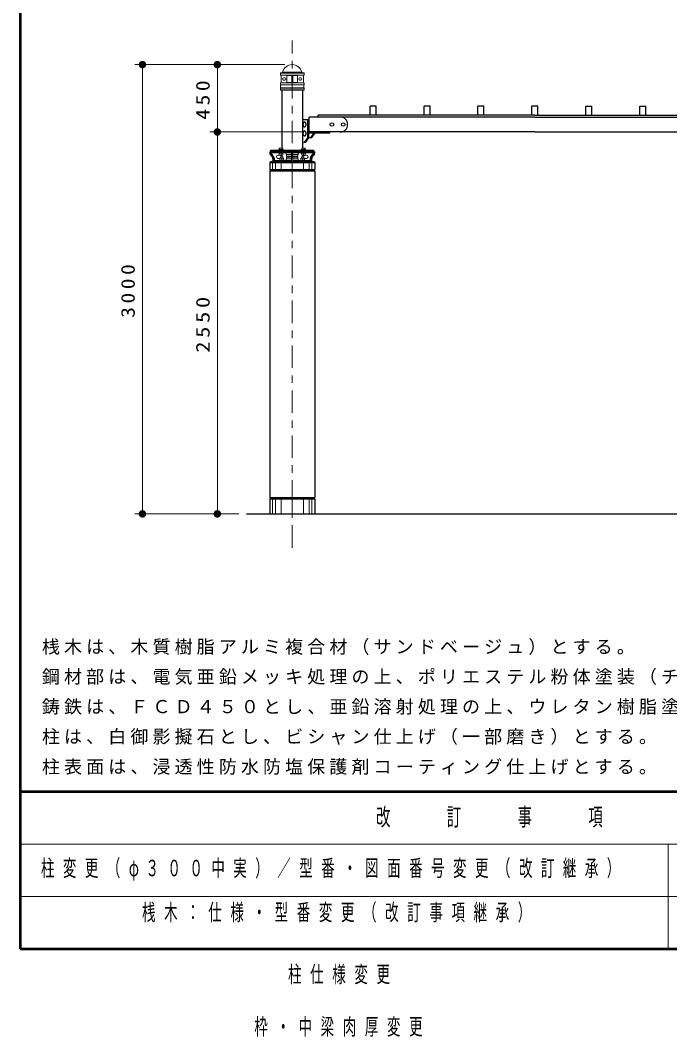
# Model space of a CAD drawing. Units: millimetres on the paper, scale 1:50. Extents: x -365 to 10, y -38 to 257.
# Drawn here: x -365 to -278.3, y -11.7 to 124 of the extents above; entities that cross this region are included whole.
import ezdxf

# ---------------------------------------------------------------- set-up
doc = ezdxf.new("R2010")
doc.units = ezdxf.units.MM
doc.linetypes.add('USER2', pattern=[6, 3, -1, 1, -1])
doc.layers.add('LY_1', color=7, linetype='Continuous', lineweight=13)
doc.layers.add('LY_2', color=7, linetype='Continuous', lineweight=13)
doc.styles.add('ＭＳ ゴシック', font='')
doc.styles.get('ＭＳ ゴシック').set_extended_font_data('MS Gothic')

# ---------------------------------------------------------------- blocks, each defined once
blk = doc.blocks.new('filled_dot')
at = {"color": 0, "linetype": 'Continuous', "lineweight": -2, "const_width": 1.25}
blk.add_lwpolyline([(-0.625, 0, 1), (0.625, 0, 1)], format="xyb", close=True, dxfattribs=at)

msp = doc.modelspace()

# ---------------------------------------------------------------- linework, layer by layer
at = {"layer": 'LY_1', "linetype": 'USER2'}
msp.add_line((-328.691, 53.582), (-328.691, 121.321), dxfattribs=at)
at = {"layer": 'LY_1'}
for p, q in [((-329.691, 118.097), (-349.691, 118.097)), ((-348.691, 58.097), (-348.691, 118.097)), ((-338.691, 109.097), (-338.691, 118.097)), ((-330.271, 116.959), (-330.251, 116.979)), ((-330.271, 116.959), (-327.111, 116.959)), ((-330.271, 116.959), (-330.271, 116.699)), ((-330.251, 116.979), (-327.131, 116.979)), ((-330.089, 116.979), (-329.971, 117.097)), ((-329.971, 117.097), (-327.411, 117.097)), ((-327.293, 116.979), (-327.411, 117.097)), ((-327.131, 116.979), (-327.111, 116.959)), ((-327.111, 116.959), (-327.111, 116.699)), ((-330.271, 116.699), (-330.251, 116.679)), ((-330.271, 116.699), (-327.111, 116.699)), ((-330.231, 115.679), (-330.271, 115.639)), ((-330.271, 115.639), (-330.271, 115.399)), ((-330.271, 115.639), (-327.111, 115.639)), ((-330.271, 115.399), (-330.251, 115.379)), ((-330.271, 115.399), (-327.111, 115.399)), ((-330.251, 116.679), (-327.131, 116.679)), ((-330.251, 116.679), (-329.429, 116.643)), ((-330.251, 115.379), (-330.251, 114.979)), ((-330.251, 115.379), (-327.131, 115.379)), ((-330.231, 115.679), (-329.429, 115.714)), ((-330.231, 115.679), (-327.151, 115.679)), ((-330.191, 116.674), (-330.191, 115.683)), ((-329.841, 116.329), (-329.701, 116.329)), ((-329.841, 116.029), (-329.701, 116.029)), ((-329.391, 116.641), (-328.761, 116.641)), ((-329.391, 116.603), (-329.391, 115.753)), ((-329.391, 115.715), (-328.761, 115.715)), ((-328.761, 116.639), (-328.761, 115.719)), ((-327.991, 116.641), (-328.621, 116.641)), ((-328.621, 116.639), (-328.621, 115.719)), ((-327.991, 115.715), (-328.621, 115.715)), ((-327.991, 116.603), (-327.991, 115.753)), ((-327.131, 116.679), (-327.953, 116.643)), ((-327.151, 115.679), (-327.953, 115.714)), ((-327.541, 116.329), (-327.681, 116.329)), ((-327.541, 116.029), (-327.681, 116.029)), ((-327.191, 116.674), (-327.191, 115.683)), ((-327.151, 115.679), (-327.111, 115.639)), ((-327.131, 116.679), (-327.111, 116.699)), ((-327.111, 115.399), (-327.131, 115.379)), ((-327.131, 115.379), (-327.131, 114.979)), ((-327.111, 115.639), (-327.111, 115.399)), ((-330.251, 114.979), (-330.271, 114.959)), ((-330.271, 114.959), (-330.271, 114.719)), ((-330.271, 114.959), (-327.111, 114.959)), ((-330.271, 114.719), (-330.231, 114.679)), ((-330.271, 114.719), (-327.111, 114.719)), ((-330.251, 114.979), (-327.131, 114.979)), ((-330.231, 114.679), (-327.151, 114.679)), ((-327.111, 114.719), (-327.151, 114.679)), ((-327.131, 114.979), (-327.111, 114.959)), ((-327.111, 114.959), (-327.111, 114.719)), ((-327.211, 109.097), (-339.691, 109.097)), ((-338.691, 58.097), (-338.691, 109.097)), ((-325.791, 106.677), (-331.591, 106.677)), ((-331.591, 106.677), (-331.591, 106.496)), ((-331.591, 106.316), (-328.781, 106.316)), ((-330.591, 106.016), (-330.431, 106.016)), ((-330.491, 106.741), (-330.491, 106.677)), ((-329.891, 106.741), (-330.491, 106.741)), ((-330.491, 106.252), (-330.491, 106.316)), ((-330.491, 106.252), (-329.891, 106.252)), ((-329.951, 106.941), (-330.431, 106.941)), ((-330.431, 106.941), (-330.431, 106.741)), ((-330.431, 105.992), (-330.431, 106.252)), ((-330.431, 105.992), (-329.951, 105.992)), ((-330.351, 105.94), (-330.351, 105.992)), ((-330.351, 105.94), (-330.031, 105.94)), ((-330.191, 105.992), (-330.191, 106.252)), ((-330.031, 105.94), (-330.031, 105.992)), ((-329.951, 106.941), (-329.951, 106.741)), ((-329.951, 105.992), (-329.951, 106.252)), ((-329.891, 106.741), (-329.891, 106.677)), ((-329.891, 106.252), (-329.891, 106.316)), ((-329.491, 106.216), (-329.491, 106.096)), ((-329.451, 106.076), (-329.491, 106.096)), ((-329.451, 106.076), (-329.451, 105.896)), ((-328.781, 106.076), (-329.451, 106.076)), ((-329.411, 105.876), (-329.451, 105.896)), ((-329.411, 105.876), (-329.411, 105.716)), ((-328.781, 105.876), (-329.411, 105.876)), ((-328.781, 106.316), (-328.781, 105.276)), ((-328.641, 105.876), (-328.741, 105.876)), ((-325.791, 106.316), (-328.601, 106.316)), ((-328.601, 106.316), (-328.601, 105.276)), ((-328.601, 106.076), (-327.931, 106.076)), ((-328.601, 105.876), (-327.971, 105.876)), ((-327.971, 105.876), (-327.931, 105.896)), ((-327.971, 105.876), (-327.971, 105.716)), ((-327.931, 106.076), (-327.891, 106.096)), ((-327.931, 106.076), (-327.931, 105.896)), ((-327.891, 106.216), (-327.891, 106.096)), ((-327.491, 106.741), (-327.491, 106.677)), ((-326.891, 106.741), (-327.491, 106.741)), ((-327.491, 106.252), (-327.491, 106.316)), ((-326.891, 106.252), (-327.491, 106.252)), ((-327.431, 106.941), (-327.431, 106.741)), ((-326.951, 106.941), (-327.431, 106.941)), ((-327.431, 105.992), (-327.431, 106.252)), ((-326.951, 105.992), (-327.431, 105.992)), ((-327.351, 105.94), (-327.351, 105.992)), ((-327.031, 105.94), (-327.351, 105.94)), ((-327.191, 105.992), (-327.191, 106.252)), ((-327.031, 105.94), (-327.031, 105.992)), ((-326.951, 106.941), (-326.951, 106.741)), ((-326.951, 105.992), (-326.951, 106.252)), ((-326.791, 106.016), (-326.951, 106.016)), ((-326.891, 106.741), (-326.891, 106.677)), ((-326.891, 106.252), (-326.891, 106.316)), ((-325.791, 106.677), (-325.791, 106.496)), ((-331.316, 104.997), (-331.316, 104.096)), ((-331.191, 105.276), (-328.781, 105.276)), ((-330.941, 104.997), (-330.941, 104.096)), ((-330.591, 105.576), (-330.331, 105.576)), ((-330.391, 105.34), (-330.391, 105.276)), ((-330.391, 105.34), (-329.791, 105.34)), ((-330.331, 105.6), (-330.331, 105.34)), ((-330.331, 105.6), (-329.851, 105.6)), ((-330.251, 105.796), (-330.251, 105.6)), ((-329.931, 105.796), (-330.251, 105.796)), ((-330.191, 104.997), (-330.191, 104.096)), ((-330.091, 105.6), (-330.091, 105.34)), ((-329.931, 105.796), (-329.931, 105.6)), ((-329.851, 105.6), (-329.851, 105.34)), ((-329.791, 105.34), (-329.791, 105.276)), ((-329.491, 105.496), (-329.451, 105.516)), ((-329.491, 105.496), (-329.491, 105.376)), ((-329.451, 105.696), (-329.411, 105.716)), ((-329.451, 105.696), (-329.451, 105.516)), ((-328.781, 105.516), (-329.451, 105.516)), ((-328.781, 105.716), (-329.411, 105.716)), ((-328.691, 104.997), (-328.691, 104.096)), ((-328.601, 105.716), (-327.971, 105.716)), ((-328.601, 105.516), (-327.931, 105.516)), ((-326.191, 105.276), (-328.601, 105.276)), ((-327.931, 105.696), (-327.971, 105.716)), ((-327.931, 105.696), (-327.931, 105.516)), ((-327.891, 105.496), (-327.931, 105.516)), ((-327.891, 105.496), (-327.891, 105.376)), ((-327.591, 105.34), (-326.991, 105.34)), ((-327.591, 105.34), (-327.591, 105.276)), ((-327.531, 105.6), (-327.531, 105.34)), ((-327.051, 105.6), (-327.531, 105.6)), ((-327.131, 105.796), (-327.451, 105.796)), ((-327.451, 105.796), (-327.451, 105.6)), ((-327.291, 105.6), (-327.291, 105.34)), ((-327.191, 104.997), (-327.191, 104.096)), ((-327.131, 105.796), (-327.131, 105.6)), ((-327.051, 105.6), (-327.051, 105.34)), ((-326.791, 105.576), (-327.051, 105.576)), ((-326.991, 105.34), (-326.991, 105.276)), ((-326.441, 104.997), (-326.441, 104.096)), ((-326.066, 104.997), (-326.066, 104.096)), ((-331.316, 60.097), (-331.316, 58.097)), ((-330.941, 60.097), (-330.941, 58.097)), ((-330.191, 60.097), (-330.191, 58.097)), ((-328.691, 60.097), (-328.691, 58.097)), ((-327.191, 60.097), (-327.191, 58.097)), ((-326.441, 60.097), (-326.441, 58.097)), ((-326.066, 60.097), (-326.066, 58.097)), ((-335.804, 58.097), (-349.691, 58.097))]:
    msp.add_line(p, q, dxfattribs=at)
at = {"layer": 'LY_1', "lineweight": 25}
for p, q in [((-330.089, 114.679), (-330.089, 106.941)), ((-327.293, 106.941), (-327.293, 114.679)), ((-296.291, 111.097), (-322.191, 111.097)), ((-296.291, 111.097), (-270.291, 111.097)), ((-296.291, 109.097), (-322.291, 109.097)), ((-296.291, 109.097), (-270.291, 109.097)), ((-334.804, 58.097), (-125.247, 58.097))]:
    msp.add_line(p, q, dxfattribs=at)
at = {"layer": 'LY_1', "color": 40, "lineweight": 25}
for p, q in [((-296.291, 111.357), (-325.231, 111.357)), ((-325.231, 111.097), (-325.231, 111.357)), ((-317.491, 112.557), (-318.291, 112.557)), ((-318.291, 111.357), (-318.291, 112.557)), ((-317.491, 111.357), (-317.491, 112.557)), ((-310.291, 112.557), (-311.091, 112.557)), ((-311.091, 111.357), (-311.091, 112.557)), ((-310.291, 111.357), (-310.291, 112.557)), ((-303.091, 112.557), (-303.891, 112.557)), ((-303.891, 111.357), (-303.891, 112.557)), ((-303.091, 111.357), (-303.091, 112.557)), ((-295.891, 112.557), (-296.691, 112.557)), ((-296.691, 111.357), (-296.691, 112.557)), ((-296.291, 111.357), (-267.351, 111.357)), ((-295.891, 111.357), (-295.891, 112.557)), ((-289.491, 112.557), (-288.691, 112.557)), ((-289.491, 111.357), (-289.491, 112.557)), ((-288.691, 111.357), (-288.691, 112.557)), ((-282.291, 112.557), (-281.491, 112.557)), ((-282.291, 111.357), (-282.291, 112.557)), ((-281.491, 111.357), (-281.491, 112.557))]:
    msp.add_line(p, q, dxfattribs=at)
at = {"layer": 'LY_1', "color": 4, "lineweight": 25}
for p, q in [((-326.411, 110.697), (-327.293, 110.697)), ((-326.623, 108.297), (-326.623, 110.697)), ((-326.496, 108.297), (-326.496, 110.697)), ((-326.411, 108.977), (-326.411, 111.097)), ((-322.291, 111.097), (-326.411, 111.097)), ((-322.291, 109.097), (-326.411, 109.097)), ((-326.411, 108.977), (-323.691, 108.977)), ((-326.228, 108.297), (-325.803, 108.897)), ((-326.1, 108.297), (-325.676, 108.897)), ((-325.803, 108.897), (-325.803, 108.977)), ((-325.676, 108.897), (-325.803, 108.897)), ((-325.676, 108.897), (-325.676, 108.977)), ((-323.691, 108.977), (-323.691, 109.097)), ((-327.048, 107.697), (-326.623, 108.297)), ((-326.92, 107.697), (-326.496, 108.297)), ((-326.1, 108.297), (-326.623, 108.297)), ((-331.606, 105.097), (-331.691, 104.997)), ((-325.691, 104.997), (-331.691, 104.997)), ((-331.691, 104.996), (-331.691, 104.096)), ((-325.777, 105.096), (-331.605, 105.096)), ((-325.776, 105.098), (-325.69, 104.998)), ((-325.691, 104.996), (-325.691, 104.096)), ((-331.691, 104.096), (-325.691, 104.096)), ((-331.691, 103.896), (-325.691, 103.896)), ((-331.691, 103.896), (-331.691, 60.297)), ((-331.605, 104.096), (-331.605, 103.896)), ((-325.776, 104.096), (-325.776, 103.896)), ((-325.691, 103.896), (-325.691, 60.297)), ((-331.691, 60.297), (-325.691, 60.297)), ((-331.691, 60.097), (-325.691, 60.097)), ((-331.691, 60.097), (-331.691, 58.097)), ((-331.605, 60.297), (-331.605, 60.097)), ((-325.776, 60.297), (-325.776, 60.097)), ((-325.691, 60.097), (-325.691, 58.097))]:
    msp.add_line(p, q, dxfattribs=at)
at = {"layer": 'LY_1', "color": 4}
msp.add_line((-326.92, 107.697), (-327.293, 107.697), dxfattribs=at)
at = {"layer": 'LY_1', "color": 140, "lineweight": 50}
for p, q in [((-331.591, 106.496), (-325.791, 106.496)), ((-331.591, 106.496), (-331.591, 106.213)), ((-325.791, 106.496), (-325.791, 106.213)), ((-331.191, 105.556), (-331.191, 105.096)), ((-331.191, 105.096), (-326.191, 105.096)), ((-326.191, 105.556), (-326.191, 105.096))]:
    msp.add_line(p, q, dxfattribs=at)
at = {"layer": 'LY_1', "color": 4, "lineweight": 25}
for points in [[(-327.048, 110.397), (-327.066, 110.395), (-327.084, 110.392), (-327.102, 110.386), (-327.12, 110.378), (-327.137, 110.368), (-327.154, 110.356), (-327.169, 110.342), (-327.184, 110.326), (-327.198, 110.309), (-327.21, 110.289), (-327.221, 110.269), (-327.231, 110.247), (-327.24, 110.223), (-327.247, 110.199), (-327.252, 110.174), (-327.256, 110.149), (-327.259, 110.123), (-327.26, 110.097), (-327.259, 110.07), (-327.256, 110.044), (-327.252, 110.019), (-327.247, 109.994), (-327.24, 109.97), (-327.231, 109.947), (-327.221, 109.924), (-327.21, 109.904), (-327.198, 109.884), (-327.184, 109.867), (-327.169, 109.851), (-327.154, 109.837), (-327.137, 109.825), (-327.12, 109.815), (-327.102, 109.807), (-327.084, 109.801), (-327.066, 109.798), (-327.048, 109.797), (-327.029, 109.798), (-327.011, 109.801), (-326.993, 109.807), (-326.975, 109.815), (-326.958, 109.825), (-326.941, 109.837), (-326.926, 109.851), (-326.911, 109.867), (-326.898, 109.884), (-326.885, 109.904), (-326.874, 109.924), (-326.864, 109.947), (-326.855, 109.97), (-326.848, 109.994), (-326.843, 110.019), (-326.839, 110.044), (-326.836, 110.07), (-326.835, 110.097), (-326.836, 110.123), (-326.839, 110.149), (-326.843, 110.174), (-326.848, 110.199), (-326.855, 110.223), (-326.864, 110.247), (-326.874, 110.269), (-326.885, 110.289), (-326.898, 110.309), (-326.911, 110.326), (-326.926, 110.342), (-326.941, 110.356), (-326.958, 110.368), (-326.975, 110.378), (-326.993, 110.386), (-327.011, 110.392), (-327.029, 110.395)], [(-327.048, 109.197), (-327.066, 109.195), (-327.084, 109.192), (-327.102, 109.186), (-327.12, 109.178), (-327.137, 109.168), (-327.154, 109.156), (-327.169, 109.142), (-327.184, 109.126), (-327.198, 109.109), (-327.21, 109.089), (-327.221, 109.069), (-327.231, 109.047), (-327.24, 109.023), (-327.247, 108.999), (-327.252, 108.974), (-327.256, 108.949), (-327.259, 108.923), (-327.26, 108.897), (-327.259, 108.87), (-327.256, 108.844), (-327.252, 108.819), (-327.247, 108.794), (-327.24, 108.77), (-327.231, 108.747), (-327.221, 108.724), (-327.21, 108.704), (-327.198, 108.684), (-327.184, 108.667), (-327.169, 108.651), (-327.154, 108.637), (-327.137, 108.625), (-327.12, 108.615), (-327.102, 108.607), (-327.084, 108.601), (-327.066, 108.598), (-327.048, 108.597), (-327.029, 108.598), (-327.011, 108.601), (-326.993, 108.607), (-326.975, 108.615), (-326.958, 108.625), (-326.941, 108.637), (-326.926, 108.651), (-326.911, 108.667), (-326.898, 108.684), (-326.885, 108.704), (-326.874, 108.724), (-326.864, 108.747), (-326.855, 108.77), (-326.848, 108.794), (-326.843, 108.819), (-326.839, 108.844), (-326.836, 108.87), (-326.835, 108.897), (-326.836, 108.923), (-326.839, 108.949), (-326.843, 108.974), (-326.848, 108.999), (-326.855, 109.023), (-326.864, 109.047), (-326.874, 109.069), (-326.885, 109.089), (-326.898, 109.109), (-326.911, 109.126), (-326.926, 109.142), (-326.941, 109.156), (-326.958, 109.168), (-326.975, 109.178), (-326.993, 109.186), (-327.011, 109.192), (-327.029, 109.195)]]:
    msp.add_lwpolyline(points, close=True, dxfattribs=at)
for centre in [(-323.391, 110.097), (-321.891, 110.097)]:
    msp.add_circle(centre, 0.24, dxfattribs=at)
at = {"layer": 'LY_1'}
for centre, radius, start, end in [((-328.691, 116.777), 1.319, 14.00253, 165.99746), ((-329.841, 116.179), 0.15, 90, 270), ((-329.701, 116.179), 0.15, 270, 90), ((-329.431, 116.603), 0.04, 0, 87.5), ((-329.431, 115.753), 0.04, 272.5, 0), ((-328.801, 116.639), 0.04, 0, 90), ((-328.801, 115.719), 0.04, 270, 0), ((-328.581, 116.639), 0.04, 90, 180), ((-328.581, 115.719), 0.04, 180, 270), ((-327.951, 116.603), 0.04, 92.5, 180), ((-327.951, 115.753), 0.04, 180, 267.5), ((-327.681, 116.179), 0.15, 90, 270), ((-327.541, 116.179), 0.15, 270, 90), ((-330.591, 105.796), 0.22, 90.00001, 267.3386), ((-330.291, 105.796), 0.22, 0.00016, 40.88696), ((-329.591, 106.216), 0.1, 0, 90), ((-327.791, 106.216), 0.1, 89.99999, 180), ((-327.091, 105.796), 0.22, 139.11303, 179.99984), ((-326.791, 105.796), 0.22, 270, 90), ((-329.591, 105.376), 0.1, 270, 0), ((-327.791, 105.376), 0.1, 179.99999, 270)]:
    msp.add_arc(centre, radius, start, end, dxfattribs=at)
at = {"layer": 'LY_1', "color": 4, "lineweight": 25}
msp.add_arc((-322.291, 110.097), 1, 270, 90, dxfattribs=at)
at = {"layer": 'LY_1', "color": 140, "lineweight": 50}
for centre, radius, start, end in [((-331.391, 106.213), 0.2, 180, 242.74229), ((-331.729, 105.556), 0.538, 0, 62.74229), ((-325.653, 105.556), 0.538, 117.25771, 179.99999), ((-325.991, 106.213), 0.2, 297.25771, 0)]:
    msp.add_arc(centre, radius, start, end, dxfattribs=at)
at = {"layer": 'LY_2', "lineweight": 50}
for p, q in [((-365, 257), (-365, 0)), ((-365, 21), (0, 21)), ((-365, 0), (0, 0))]:
    msp.add_line(p, q, dxfattribs=at)
at = {"layer": 'LY_2'}
for p, q in [((-365, 14), (-238.5, 14)), ((-278.5, 14), (-278.5, 0)), ((-365, 7), (-238.5, 7))]:
    msp.add_line(p, q, dxfattribs=at)

# ---------------------------------------------------------------- block references
at = {"layer": 'LY_1', "xscale": 0.4, "yscale": 0.4}
for p, rotation in [((-348.691, 118.097), 270), ((-338.691, 118.097), 270), ((-338.691, 109.097), 90), ((-338.691, 109.097), 270), ((-348.691, 58.097), 90), ((-338.691, 58.097), 90)]:
    msp.add_blockref('filled_dot', p, dxfattribs=dict(at, rotation=rotation))

# ---------------------------------------------------------------- texts
at = {"layer": 'LY_1', "char_height": 1.833, "attachment_point": 8, "rotation": 90, "style": 'ＭＳ ゴシック'}
for s, insert in [('\\T1.33;\\W1.15;450', (-339.691, 113.597)), ('\\T1.33;\\W1.15;3000', (-349.691, 88.097)), ('\\T1.33;\\W1.2;2550', (-339.691, 83.597))]:
    msp.add_mtext(s, dxfattribs=dict(at, insert=insert))
at = {"layer": 'LY_1', "style": 'ＭＳ ゴシック'}
for s, insert, char_height, attachment_point in [('\\T1.23;桟木は、木質樹脂アルミ複合材（サンドベージュ）とする。', (-362.119, 39.246), 1.76, 7), ('\\T1.23;鋼材部は、電気亜鉛メッキ処理の上、ポリエステル粉体塗装（チャコールグレー）仕上げとする。', (-362.119, 35.246), 1.76, 7), ('\\T1.23;鋳鉄は、ＦＣＤ４５０とし、亜鉛溶射処理の上、ウレタン樹脂塗料塗装（チャコールグレー）仕上げとする。', (-362.119, 31.246), 1.76, 7), ('\\T1.23;柱は、白御影擬石とし、ビシャン仕上げ（一部磨き）とする。', (-362.119, 27.246), 1.76, 7), ('\\T1.23;柱表面は、浸透性防水防塩保護剤コーティング仕上げとする。', (-362.119, 23.246), 1.76, 7), ('\\T1.63;\\W0.6;柱変更（φ３００中実）／型番・図面番号変更（改訂継承）', (-362.25, 10.5), 2.199, 4), ('\\T1.64;\\W0.6;桟木：仕様・型番変更（改訂事項継承）', (-348.75, 6), 2.199, 1), ('\\T1.64;\\W0.6;柱仕様変更', (-329.25, -3.5), 2.199, 4), ('\\T1.64;\\W0.6;枠・中梁肉厚変更', (-333.75, -10.5), 2.199, 4)]:
    msp.add_mtext(s, dxfattribs=dict(at, insert=insert, char_height=char_height, attachment_point=attachment_point))
at = {"layer": 'LY_2', "color": 4, "insert": (-301.75, 17.5), "char_height": 2.346, "attachment_point": 5, "style": 'ＭＳ ゴシック'}
msp.add_mtext('\\T1.64;\\W0.6;改\u3000\u3000訂\u3000\u3000事\u3000\u3000項', dxfattribs=at)

doc.saveas('drawing.dxf')
